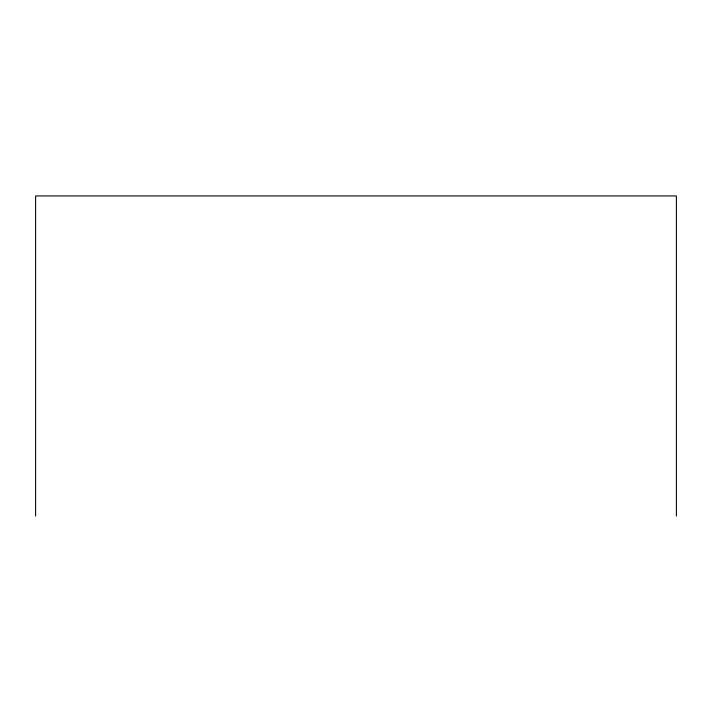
<?xml version="1.0" encoding="UTF-8"?>
<svg xmlns="http://www.w3.org/2000/svg" width="712" height="712" viewBox="0 0 712 712"><rect width="100%" height="100%" fill="white"/><g stroke="black" fill="none" stroke-linecap="round" stroke-linejoin="round"><path stroke-width="1.07" d="M676.4 516.058L676.4 195.942L35.6 195.942L35.6 516.058"/></g></svg>
